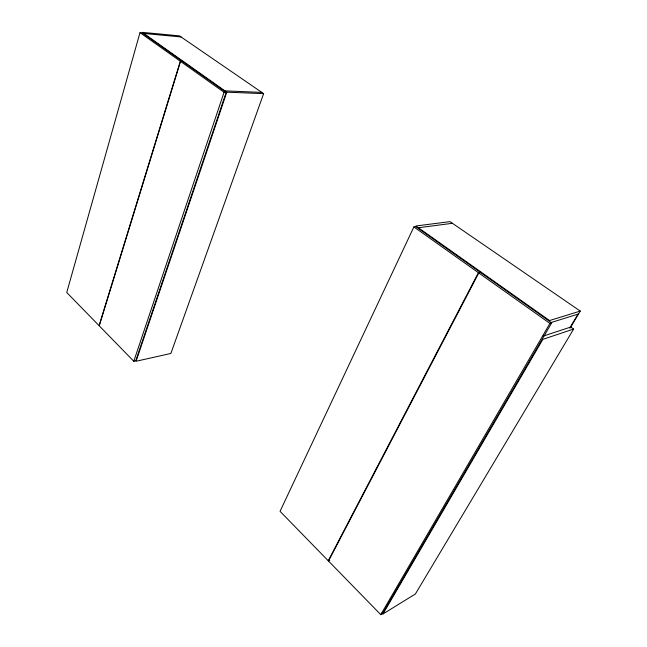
<?xml version="1.0" encoding="UTF-8"?>
<svg xmlns="http://www.w3.org/2000/svg" width="647" height="647" viewBox="0 0 647 647"><rect width="100%" height="100%" fill="white"/><g stroke="black" fill="none" stroke-linecap="round" stroke-linejoin="round"><path stroke-width="0.97" d="M139.995 32.641L66.746 292.493L99.072 325.651L180.311 61.239L139.995 32.641L142.105 32.835L182.422 61.384L180.311 61.239M180.545 61.4L99.258 325.845L133.792 361.269L135.757 360.832L226.167 92.367L182.656 61.546L180.545 61.4L224.072 92.278L226.167 92.367M133.792 361.269L224.072 92.278M226.782 92.181L136.088 361.261L170.873 353.456L263.62 93.637L179.51 35.884L142.227 32.35L226.782 92.181L263.62 93.637M413.886 226.919L478.416 272.686L480.284 272.298L415.835 226.668L413.886 226.919L280.054 511.324L328.239 560.763L329.501 560.116M328.239 560.763L478.416 272.686M328.522 561.046L478.788 272.961L480.664 272.573L551.689 322.861L382.612 613.51L380.768 614.65L328.522 561.046L329.784 560.399M380.768 614.65L549.926 323.419L551.689 322.861M381.859 612.863L382.959 613.979L542.841 339.36L573.638 329.04L570.767 327.026L542.687 336.294M569.74 328.029L577.997 314.143M570.274 327.859L580.254 311.086L449.988 221.63L415.9 225.989L549.546 320.548L580.254 311.086M573.638 329.04L415.374 594.003L382.959 613.979M550.67 322.675L578.531 313.973M418.383 227.752L452.423 223.296M224.962 90.887L261.809 92.4M143.796 33.458L181.079 36.952M478.788 272.961L549.926 323.419"/></g></svg>
